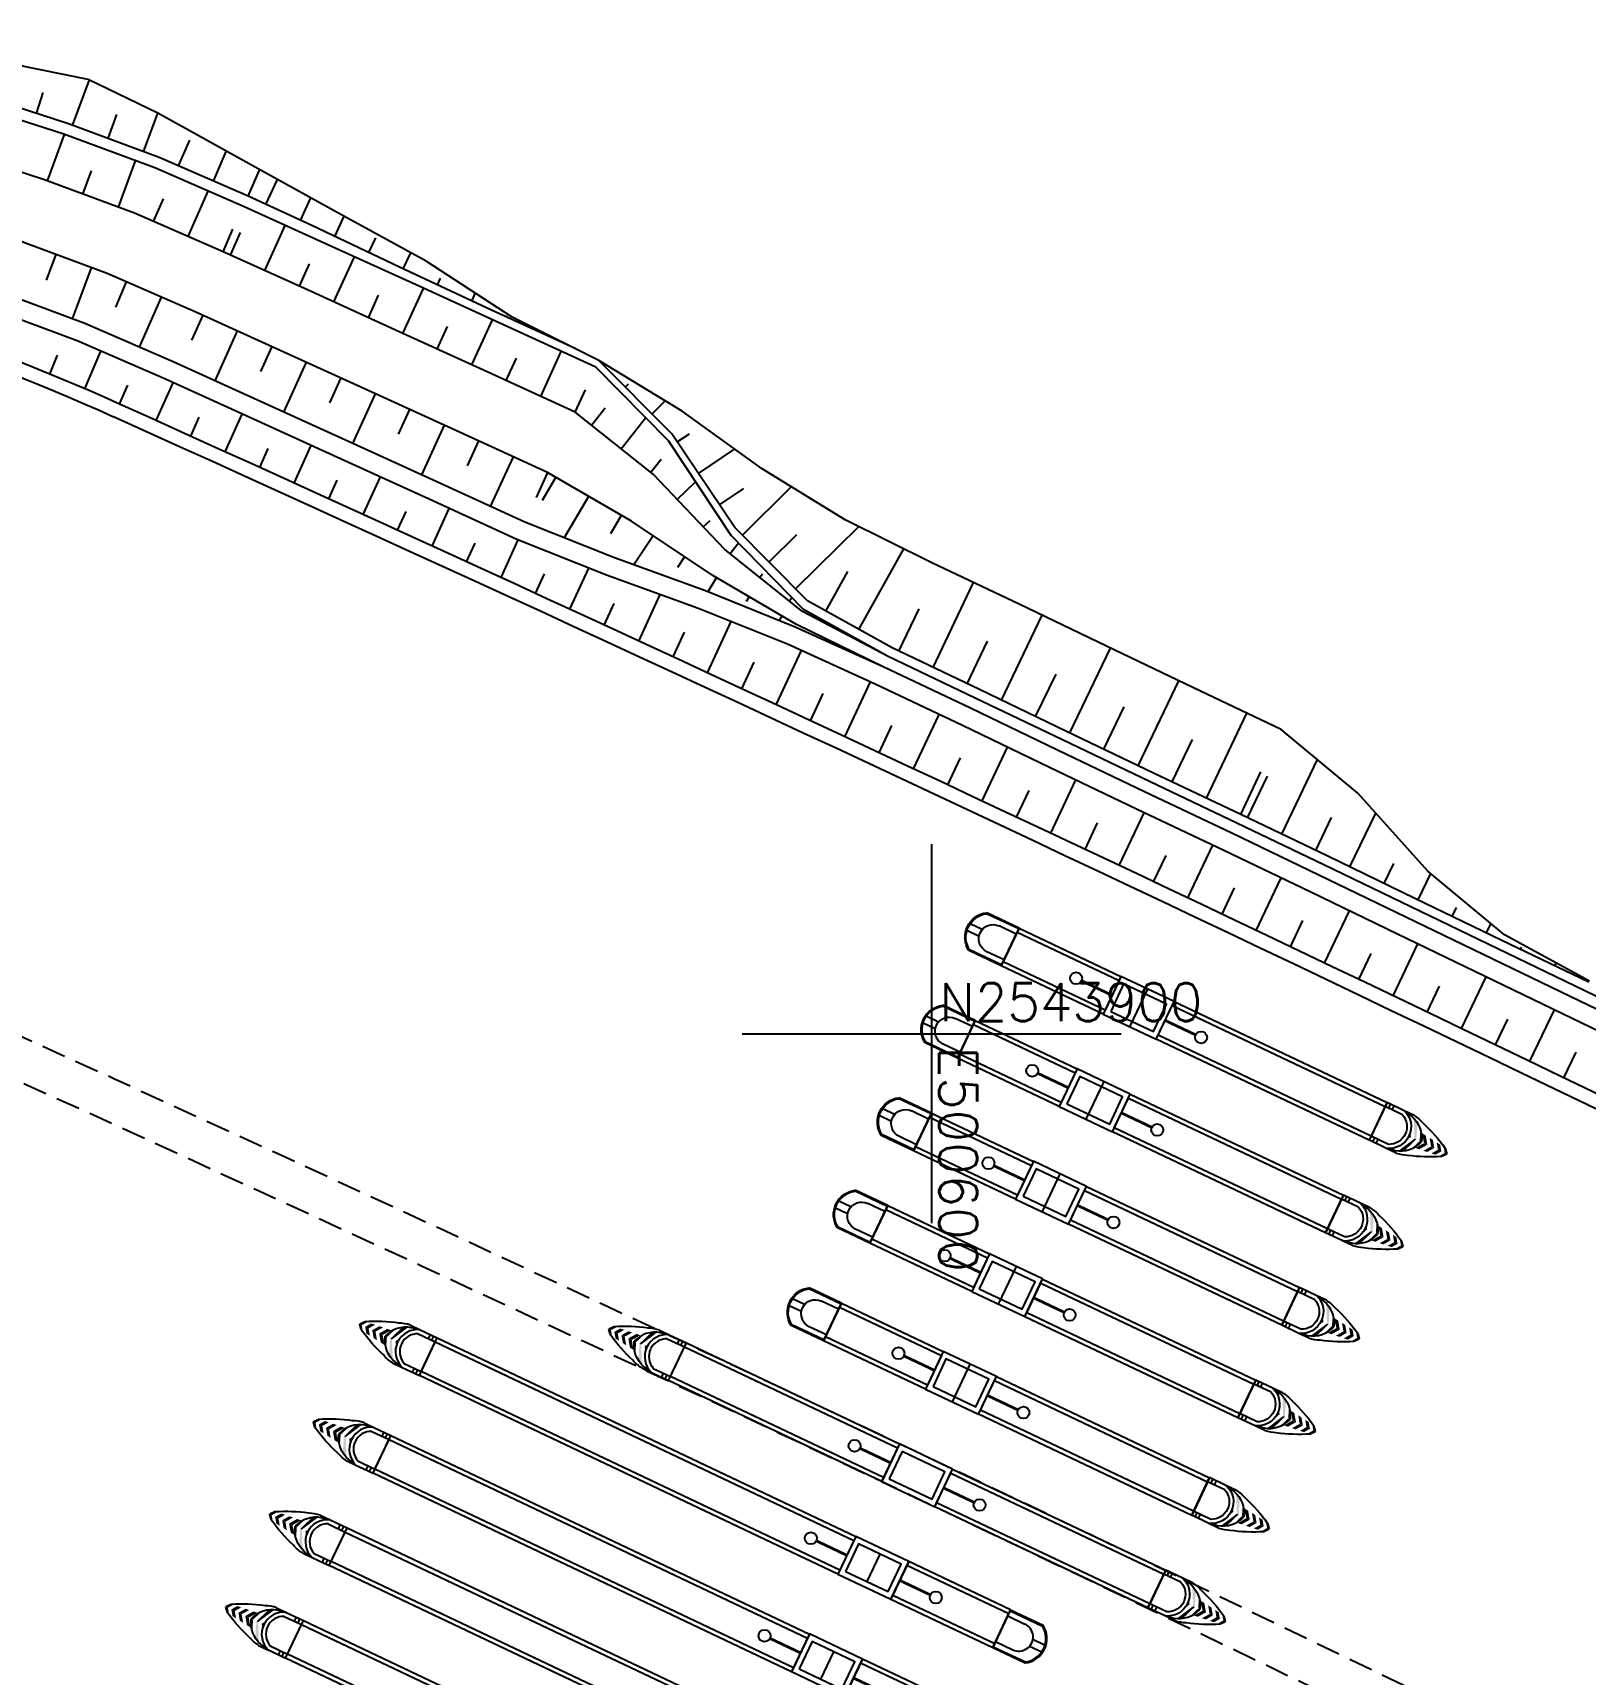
# Model space of a CAD drawing. Header units: inches. Extents: x 499362 to 502582, y 2541888 to 2545349.
# Drawn here: x 500552.6 to 500634.5, y 2543866.2 to 2543952.8 of the extents above; entities that cross this region are included whole.
import ezdxf

# ---------------------------------------------------------------- set-up
doc = ezdxf.new("R2010")
doc.units = ezdxf.units.IN
doc.linetypes.add('DASHED', pattern=[19.05, 12.7, -6.35])
doc.linetypes.add('HIDDEN', pattern=[9.525, 6.35, -3.175])
doc.layers.add('0-段落划分', color=2, linetype='Continuous')
doc.layers.add('坐标网', color=2, linetype='Continuous')
doc.styles.add('GTF_XW', font='simplex1.shx', dxfattribs={"width": 0.7, "bigfont": 'hztxt.shx'})

# ---------------------------------------------------------------- blocks, each defined once
blk = doc.blocks.new('收费亭下人井')
for points in [[(462.48, -412.63), (493.48, -412.63), (493.48, -390.63), (462.48, -390.63)], [(465.48, -409.63), (490.48, -409.63), (490.48, -393.63), (465.48, -393.63)]]:
    blk.add_lwpolyline(points, close=True)
blk = doc.blocks.new('岛尾')
for p, q in [((642.62, -307.54), (642.62, -329.54)), ((642.62, -307.54), (661.55, -307.54)), ((642.62, -308.04), (661.41, -308.04)), ((642.62, -311.04), (652.62, -311.04)), ((659.85, -316.54), (666.96, -316.54)), ((642.62, -326.04), (652.62, -326.04)), ((642.62, -329.04), (661.41, -329.04)), ((659.85, -320.54), (666.96, -320.54)), ((642.62, -329.54), (661.55, -329.54))]:
    blk.add_line(p, q)
for centre, radius, start, end in [((652.62, -318.54), 7.5, 270, 90), ((654.62, -318.54), 12.5, 302.85988, 57.14012), ((654.62, -318.54), 13, 302.20423, 57.79577)]:
    blk.add_arc(centre, radius, start, end)
blk = doc.blocks.new('岛头')
for points in [[(538.47, -372.43), (540.53, -372.19), (537.89, -375.91), (536, -375.91)], [(540.02, -375.92), (542.84, -371.93), (545.03, -371.68), (542.03, -375.91)], [(531.39, -373.26), (531.8, -373.21), (529.88, -375.92), (528.71, -375.92), (530.63, -373.66)], [(531.39, -378.62), (531.8, -378.67), (529.88, -375.95), (528.71, -375.95), (530.63, -378.21)], [(531.85, -375.93), (533.93, -372.99), (536.12, -372.74), (533.86, -375.93)], [(531.85, -375.95), (533.93, -378.89), (536.12, -379.14), (533.86, -375.95)], [(538.47, -379.45), (540.53, -379.68), (537.89, -375.97), (536, -375.97)], [(540.02, -375.96), (542.84, -379.95), (545.03, -380.2), (542.03, -375.97)]]:
    blk.add_hatch(color=2).paths.add_polyline_path(points)
h = blk.add_hatch()
h.set_pattern_fill('DOTS', color=2, scale=0.500668, style=0)
h.set_pattern_definition([(0, (-2.891226, -791.991215), (0.0156458611, 0.0312917223), [0, -0.0312917223])])
edge = h.paths.add_edge_path()
edge.add_line((544.57, -375.89), (546.71, -370.43))
edge.add_arc((556.9, -380.13), 14.07, 136.40528, 162.45026)
edge.add_line((543.48, -375.89), (544.57, -375.89))
h = blk.add_hatch(color=2)
edge = h.paths.add_edge_path()
edge.add_line((546.52, -375.92), (549.52, -368.11))
edge.add_arc((561.11, -386.41), 21.66, 113.69671, 122.35104, ccw=False)
edge.add_line((552.4, -366.57), (547.52, -375.92))
edge.add_line((547.52, -375.92), (546.52, -375.92))
h = blk.add_hatch()
h.set_pattern_fill('DOTS', color=2, scale=0.500668, style=0)
h.set_pattern_definition([(0, (-2.891226, 40.1149), (0.0156458611, -0.0312917223), [0, -0.0312917223])])
edge = h.paths.add_edge_path()
edge.add_line((544.57, -375.98), (546.71, -381.45))
edge.add_arc((556.9, -371.74), 14.07, 197.54974, 223.59472, ccw=False)
edge.add_line((543.48, -375.99), (544.57, -375.99))
h = blk.add_hatch(color=2)
edge = h.paths.add_edge_path()
edge.add_line((546.52, -375.95), (549.52, -383.77))
edge.add_arc((561.11, -365.47), 21.66, 237.64896, 246.30329)
edge.add_line((552.4, -385.3), (547.52, -375.95))
edge.add_line((547.52, -375.95), (546.52, -375.95))
h = blk.add_hatch(color=2)
edge = h.paths.add_edge_path()
edge.add_line((549.56, -375.94), (550.78, -375.94))
edge.add_arc((562.33, -375.94), 11.55, 168.60667, 180.00251, ccw=False)
edge.add_line((551.01, -373.66), (549.56, -375.94))
h = blk.add_hatch(color=2)
edge = h.paths.add_edge_path()
edge.add_line((549.56, -375.94), (550.78, -375.94))
edge.add_arc((562.33, -375.94), 11.55, 179.99749, 191.39333)
edge.add_line((551.01, -378.22), (549.56, -375.94))
for p, q in [((553.01, -364.94), (558.7, -364.94)), ((558.68, -367.3), (568.7, -367.3)), ((558.7, -364.94), (568.7, -364.94)), ((564.7, -367.3), (564.7, -364.94)), ((566.7, -367.3), (566.7, -364.94)), ((568.7, -386.93), (568.7, -364.94)), ((553.01, -386.94), (558.7, -386.94)), ((558.68, -384.57), (568.7, -384.57)), ((558.69, -386.93), (568.7, -386.93)), ((564.69, -386.93), (564.69, -384.57)), ((566.69, -386.93), (566.69, -384.57))]:
    blk.add_line(p, q)
at = {"color": 7}
for points in [[(553.01, -364.94, 0.07322), (547.09, -366.55, 0.050166), (530.64, -373.61), (528.7, -375.94)], [(558.7, -364.94, -0.035902), (554.05, -365.92, 0.256273), (543.48, -375.94)], [(553.01, -386.94, -0.07322), (547.09, -385.32, -0.050166), (530.64, -378.26), (528.7, -375.94)], [(558.7, -386.94, 0.035902), (554.05, -385.96, -0.256273), (543.48, -375.94)]]:
    blk.add_lwpolyline(points, format="xyb", dxfattribs=at)
for centre, radius, start, end in [((562.38, -375.93), 11.59, 108.49848, 180), ((562.38, -375.92), 9.38, 113.22808, 180.02274), ((562.38, -375.95), 11.59, 180, 251.50152), ((562.38, -375.95), 9.38, 179.97726, 246.79435)]:
    blk.add_arc(centre, radius, start, end, dxfattribs=at)
blk = doc.blocks.new('A$C0F3E7B50')
blk.add_line((0, 1.6), (0, -1.6))
for points in [[(-52, 2.2), (-3.1, 2.2), (-3.1, -2.2), (-52, -2.2)], [(15, 2.2), (3.1, 2.2), (3.1, -2.2), (15, -2.2)], [(-52, 1.73), (-3.1, 1.73), (-3.1, -1.73), (-52, -1.73)], [(15, 1.73), (3.1, 1.73), (3.1, -1.73), (15, -1.73)]]:
    blk.add_lwpolyline(points, close=True)
at = {"linetype": 'HIDDEN', "const_width": 0.3}
for points in [[(-6.67, 0), (-3.1, 0)], [(6.67, 0), (3.1, 0)]]:
    blk.add_lwpolyline(points, dxfattribs=at)
for centre in [(-7.3, 0), (7.3, 0)]:
    blk.add_circle(centre, 0.631)
at = {"xscale": 0.1999999999998181, "yscale": 0.2000000000000455, "zscale": 0.2}
for name, p in [('岛头', (-165.74, 75.19)), ('收费亭下人井', (-95.6, 80.33)), ('岛尾', (-113.52, 63.71))]:
    blk.add_blockref(name, p, dxfattribs=at)
blk = doc.blocks.new('A$C79770C88')
blk.add_line((0, 2.2), (0, -2.2))
for points in [[(-15, 2.2), (-3.1, 2.2), (-3.1, -2.2), (-15, -2.2)], [(3.1, 2.2), (28, 2.2), (28, -2.2), (3.1, -2.2)], [(-15, 1.73), (-3.1, 1.73), (-3.1, -1.73), (-15, -1.73)], [(3.1, 1.73), (28, 1.73), (28, -1.73), (3.1, -1.73)]]:
    blk.add_lwpolyline(points, close=True)
at = {"linetype": 'HIDDEN', "const_width": 0.3}
for points in [[(-6.67, 0), (-3.1, 0)], [(6.67, 0), (3.1, 0)]]:
    blk.add_lwpolyline(points, dxfattribs=at)
for centre in [(-7.3, 0), (7.3, 0)]:
    blk.add_circle(centre, 0.631)
at = {"yscale": 0.2000000000000455, "zscale": 0.2}
for name, p, xscale in [('岛尾', (113.52, 63.71), -0.1999999999998181), ('收费亭下人井', (-95.6, 80.33), 0.1999999999998181), ('岛头', (141.74, 75.19), -0.1999999999998181)]:
    blk.add_blockref(name, p, dxfattribs=dict(at, xscale=xscale))
blk = doc.blocks.new('A$C111C62B0')
for points in [[(-28, 0), (-3.1, 0), (-3.1, -4.4), (-28, -4.4)], [(-28, -0.47), (-3.1, -0.47), (-3.1, -3.93), (-28, -3.93)], [(3.1, 0), (28, 0), (28, -4.4), (3.1, -4.4)], [(3.1, -0.47), (28, -0.47), (28, -3.93), (3.1, -3.93)]]:
    blk.add_lwpolyline(points, close=True)
at = {"linetype": 'HIDDEN', "const_width": 0.3}
for points in [[(-6.67, -2.2), (-3.1, -2.2)], [(6.67, -2.2), (3.1, -2.2)]]:
    blk.add_lwpolyline(points, dxfattribs=at)
for centre in [(-7.3, -2.2), (7.3, -2.2)]:
    blk.add_circle(centre, 0.631)
at = {"yscale": 0.2000000000000455, "zscale": 0.2}
for name, p, xscale in [('收费亭下人井', (-95.6, 78.13), 0.1999999999998181), ('岛头', (-141.74, 72.99), 0.1999999999998181), ('岛头', (141.74, 72.99), -0.1999999999998181)]:
    blk.add_blockref(name, p, dxfattribs=dict(at, xscale=xscale))
blk = doc.blocks.new('A$C3A006F90')
at = {"layer": '0-段落划分', "color": 2, "linetype": 'Continuous'}
for p, q in [((500552.746, 2543948.551), (500553.102, 2543949.655)), ((500554.646, 2543947.928), (500555.538, 2543950.337)), ((500556.521, 2543947.233), (500556.992, 2543948.505)), ((500558.397, 2543946.539), (500559.149, 2543948.567)), ((500553.324, 2543944.998), (500554.23, 2543947.444)), ((500560.249, 2543945.787), (500560.838, 2543947.141)), ((500562.083, 2543944.989), (500562.765, 2543946.557)), ((500555.199, 2543944.304), (500555.652, 2543945.526)), ((500557.075, 2543943.609), (500557.981, 2543946.054)), ((500563.917, 2543944.191), (500564.517, 2543945.571)), ((500560.761, 2543942.059), (500561.803, 2543944.457)), ((500564.86, 2543943.756), (500565.467, 2543945.07)), ((500558.927, 2543942.857), (500559.449, 2543944.055)), ((500566.676, 2543942.917), (500567.206, 2543944.065)), ((500568.486, 2543942.068), (500568.99, 2543943.133)), ((500562.595, 2543941.262), (500563.116, 2543942.46)), ((500562.98, 2543941.088), (500563.519, 2543942.278)), ((500564.802, 2543940.263), (500565.88, 2543942.644)), ((500570.294, 2543941.213), (500570.662, 2543941.991)), ((500553.759, 2543941.113), (500553.259, 2543939.764)), ((500568.444, 2543938.61), (500569.527, 2543940.989)), ((500572.103, 2543940.358), (500572.498, 2543941.203)), ((500555.635, 2543940.418), (500554.635, 2543937.72)), ((500566.623, 2543939.437), (500567.163, 2543940.628)), ((500557.487, 2543939.667), (500556.913, 2543938.344)), ((500572.084, 2543936.952), (500573.17, 2543939.33)), ((500573.914, 2543939.51), (500574.081, 2543939.866)), ((500559.322, 2543938.869), (500558.172, 2543936.225)), ((500570.264, 2543937.781), (500570.806, 2543938.971)), ((500575.725, 2543938.661), (500575.928, 2543939.094)), ((500561.52, 2543937.907), (500560.925, 2543936.593)), ((500575.723, 2543935.29), (500576.809, 2543937.668)), ((500577.539, 2543937.82), (500577.573, 2543937.893)), ((500563.342, 2543937.081), (500562.152, 2543934.454)), ((500573.904, 2543936.121), (500574.447, 2543937.31)), ((500579.356, 2543936.984), (500579.382, 2543937.039)), ((500553.451, 2543934.807), (500553.859, 2543935.8)), ((500555.294, 2543934.031), (500556.149, 2543936.014)), ((500565.164, 2543936.256), (500564.569, 2543934.943)), ((500579.36, 2543933.625), (500580.448, 2543936.002)), ((500581.173, 2543936.148), (500581.173, 2543936.148)), ((500566.985, 2543935.429), (500565.789, 2543932.804)), ((500577.542, 2543934.458), (500578.086, 2543935.646)), ((500557.124, 2543933.225), (500557.57, 2543934.213)), ((500559.064, 2543932.35), (500559.965, 2543934.347)), ((500568.805, 2543934.6), (500568.207, 2543933.288)), ((500583.827, 2543934.121), (500583.998, 2543934.291)), ((500570.625, 2543933.771), (500569.427, 2543931.147)), ((500581.178, 2543932.793), (500581.722, 2543933.981)), ((500585.238, 2543932.704), (500585.925, 2543933.388)), ((500560.886, 2543931.526), (500561.337, 2543932.524)), ((500562.708, 2543930.702), (500563.611, 2543932.696)), ((500572.444, 2543932.94), (500571.845, 2543931.628)), ((500582.039, 2543932.109), (500582.763, 2543933.022)), ((500583.606, 2543930.866), (500584.901, 2543932.498)), ((500574.263, 2543932.109), (500573.065, 2543929.486)), ((500586.572, 2543931.223), (500587.217, 2543931.658)), ((500564.53, 2543929.876), (500564.981, 2543930.872)), ((500566.351, 2543929.049), (500567.254, 2543931.039)), ((500576.082, 2543931.277), (500575.482, 2543929.966)), ((500587.69, 2543929.565), (500589.596, 2543930.85)), ((500577.9, 2543930.444), (500576.7, 2543927.822)), ((500585.173, 2543929.624), (500585.725, 2543930.32)), ((500568.171, 2543928.221), (500568.624, 2543929.215)), ((500569.991, 2543927.392), (500570.897, 2543929.378)), ((500579.719, 2543929.611), (500579.118, 2543928.3)), ((500580.153, 2543929.359), (500579.44, 2543928.133)), ((500586.565, 2543928.19), (500587.54, 2543929.116)), ((500590.006, 2543926.314), (500592.584, 2543928.863)), ((500581.882, 2543928.354), (500580.606, 2543926.158)), ((500588.808, 2543927.907), (500590.08, 2543928.764)), ((500571.811, 2543926.562), (500572.264, 2543927.554)), ((500573.63, 2543925.731), (500574.537, 2543927.714)), ((500583.611, 2543927.349), (500583.048, 2543926.38)), ((500587.943, 2543926.74), (500588.303, 2543927.082)), ((500585.296, 2543926.273), (500584.273, 2543924.735)), ((500591.413, 2543924.892), (500592.875, 2543926.338)), ((500592.819, 2543923.47), (500596.147, 2543926.758)), ((500575.449, 2543924.898), (500575.902, 2543925.889)), ((500577.267, 2543924.065), (500578.177, 2543926.051)), ((500589.353, 2543925.325), (500589.806, 2543925.892)), ((500596.162, 2543921.325), (500598.53, 2543925.581)), ((500580.901, 2543922.394), (500581.902, 2543924.569)), ((500586.961, 2543925.165), (500586.585, 2543924.6)), ((500579.084, 2543923.23), (500579.562, 2543924.27)), ((500588.633, 2543924.068), (500588.19, 2543923.311)), ((500590.916, 2543924.077), (500591.066, 2543924.265)), ((500594.415, 2543922.297), (500595.576, 2543924.382)), ((500600.074, 2543919.325), (500602.203, 2543923.81)), ((500584.534, 2543920.719), (500585.667, 2543923.171)), ((500590.359, 2543923.058), (500590.213, 2543922.808)), ((500592.478, 2543922.829), (500592.625, 2543923.012)), ((500582.718, 2543921.557), (500583.247, 2543922.707)), ((500592.085, 2543922.048), (500591.943, 2543921.804)), ((500598.267, 2543920.182), (500599.331, 2543922.425)), ((500603.684, 2543917.603), (500605.836, 2543922.077)), ((500586.349, 2543919.88), (500586.952, 2543921.184)), ((500588.164, 2543919.04), (500589.416, 2543921.743)), ((500593.85, 2543921.11), (500593.825, 2543921.058)), ((500594.156, 2543921.757), (500594.18, 2543921.803)), ((500591.792, 2543917.356), (500593.122, 2543920.216)), ((500595.648, 2543920.233), (500595.622, 2543920.181)), ((500595.927, 2543920.828), (500595.951, 2543920.874)), ((500601.88, 2543918.467), (500602.945, 2543920.709)), ((500607.288, 2543915.868), (500609.432, 2543920.347)), ((500589.978, 2543918.199), (500590.627, 2543919.597)), ((500597.445, 2543919.355), (500597.445, 2543919.355)), ((500597.698, 2543919.899), (500597.698, 2543919.899)), ((500595.419, 2543915.668), (500596.769, 2543918.563)), ((500605.486, 2543916.735), (500606.563, 2543918.972)), ((500610.896, 2543914.141), (500613.04, 2543918.62)), ((500593.606, 2543916.513), (500594.276, 2543917.951)), ((500599.043, 2543913.975), (500600.388, 2543916.851)), ((500609.092, 2543915.005), (500610.164, 2543917.244)), ((500614.509, 2543912.424), (500616.638, 2543916.909)), ((500597.231, 2543914.822), (500597.905, 2543916.266)), ((500602.665, 2543912.278), (500603.999, 2543915.121)), ((500612.702, 2543913.281), (500613.767, 2543915.524)), ((500600.854, 2543913.127), (500601.524, 2543914.558)), ((500618.475, 2543910.531), (500620.359, 2543914.462)), ((500606.285, 2543910.576), (500607.609, 2543913.387)), ((500616.316, 2543911.566), (500617.38, 2543913.809)), ((500616.671, 2543911.396), (500617.723, 2543913.587)), ((500604.475, 2543911.428), (500605.139, 2543912.84)), ((500609.903, 2543908.87), (500611.22, 2543911.66)), ((500622.08, 2543908.798), (500623.449, 2543911.629)), ((500608.094, 2543909.724), (500608.754, 2543911.123)), ((500620.278, 2543909.667), (500621.112, 2543911.406)), ((500613.519, 2543907.16), (500614.838, 2543909.943)), ((500611.711, 2543908.016), (500612.37, 2543909.408)), ((500623.88, 2543907.927), (500624.387, 2543908.975)), ((500617.132, 2543905.445), (500618.449, 2543908.215)), ((500625.68, 2543907.055), (500626.353, 2543908.448)), ((500615.326, 2543906.303), (500615.985, 2543907.692)), ((500620.744, 2543903.725), (500622.056, 2543906.477)), ((500627.481, 2543906.185), (500627.708, 2543906.655)), ((500618.938, 2543904.586), (500619.596, 2543905.967)), ((500629.282, 2543905.315), (500629.518, 2543905.803)), ((500624.353, 2543902.002), (500625.661, 2543904.733)), ((500631.083, 2543904.446), (500631.14, 2543904.564)), ((500622.549, 2543902.864), (500623.203, 2543904.235)), ((500632.885, 2543903.578), (500632.957, 2543903.727)), ((500627.961, 2543900.273), (500629.265, 2543902.992)), ((500626.157, 2543901.138), (500626.81, 2543902.5)), ((500631.566, 2543898.541), (500632.872, 2543901.255)), ((500629.764, 2543899.408), (500630.417, 2543900.765)), ((500633.368, 2543897.673), (500634.022, 2543899.029))]:
    blk.add_line(p, q, dxfattribs=at)
at = {"layer": '0-段落划分', "color": 2, "linetype": 'Continuous', "flags": 128}
for points in [[(500564.44, 2543945.635), (500559.149, 2543948.567), (500555.478, 2543950.354), (500550.338, 2543951.384), (500545.379, 2543952.812), (500545.379, 2543952.812)], [(500563.917, 2543944.191), (500559.23, 2543946.23), (500554.428, 2543948.009), (500549.536, 2543949.586), (500544.73, 2543951.35), (500544.73, 2543951.35)], [(500582.431, 2543935.523), (500577.853, 2543937.8), (500573.313, 2543940.755), (500568.966, 2543943.146), (500564.44, 2543945.635), (500564.44, 2543945.635)], [(500581.173, 2543936.148), (500576.531, 2543938.284), (500571.903, 2543940.452), (500567.282, 2543942.637), (500563.917, 2543944.191)], [(500559.558, 2543934.532), (500554.886, 2543936.563), (500550.099, 2543938.336), (500545.222, 2543939.906), (500540.431, 2543941.663), (500540.431, 2543941.663)], [(500600.008, 2543924.852), (500595.428, 2543927.113), (500591.048, 2543929.808), (500586.822, 2543932.84), (500582.431, 2543935.523), (500582.431, 2543935.523)], [(500597.91, 2543920.352), (500593.443, 2543922.838), (500589.615, 2543926.71), (500586.278, 2543931.66), (500582.431, 2543935.523), (500582.431, 2543935.523)], [(500578.099, 2543926.082), (500573.468, 2543928.203), (500568.834, 2543930.319), (500564.198, 2543932.43), (500559.558, 2543934.532), (500559.558, 2543934.532)], [(500597.022, 2543918.449), (500592.381, 2543920.552), (500587.646, 2543922.454), (500582.839, 2543924.196), (500578.099, 2543926.082), (500578.099, 2543926.082)], [(500618.443, 2543916.053), (500613.829, 2543918.242), (500609.223, 2543920.447), (500604.622, 2543922.661), (500600.008, 2543924.852), (500600.008, 2543924.852)], [(500616.316, 2543911.566), (500611.709, 2543913.752), (500607.11, 2543915.953), (500602.516, 2543918.165), (500597.91, 2543920.352), (500597.91, 2543920.352)], [(500615.845, 2543910.572), (500611.24, 2543912.758), (500606.642, 2543914.958), (500602.049, 2543917.169), (500597.445, 2543919.355), (500597.445, 2543919.355)], [(500615.845, 2543910.572), (500611.24, 2543912.758), (500606.642, 2543914.958), (500602.049, 2543917.169), (500597.445, 2543919.355), (500597.445, 2543919.355)], [(500616.102, 2543911.115), (500611.496, 2543913.3), (500606.897, 2543915.501), (500602.304, 2543917.712), (500597.698, 2543919.899), (500597.698, 2543919.899)], [(500616.102, 2543911.115), (500611.496, 2543913.3), (500606.897, 2543915.501), (500602.304, 2543917.712), (500597.698, 2543919.899), (500597.698, 2543919.899)], [(500615.416, 2543909.669), (500610.813, 2543911.853), (500606.217, 2543914.053), (500601.625, 2543916.263), (500597.022, 2543918.449), (500597.022, 2543918.449)], [(500634.716, 2543902.771), (500630.23, 2543905.208), (500626.192, 2543908.583), (500622.496, 2543912.688), (500618.443, 2543916.053), (500618.443, 2543916.053)], [(500634.687, 2543902.711), (500630.094, 2543904.923), (500625.503, 2543907.141), (500620.913, 2543909.363), (500616.316, 2543911.566), (500616.316, 2543911.566)], [(500634.47, 2543902.26), (500629.877, 2543904.472), (500625.287, 2543906.69), (500620.699, 2543908.911), (500616.102, 2543911.115), (500616.102, 2543911.115)], [(500634.47, 2543902.26), (500629.877, 2543904.472), (500625.287, 2543906.69), (500620.699, 2543908.911), (500616.102, 2543911.115), (500616.102, 2543911.115)], [(500634.21, 2543901.72), (500629.618, 2543903.931), (500625.029, 2543906.149), (500620.441, 2543908.369), (500615.845, 2543910.572), (500615.845, 2543910.572)], [(500634.21, 2543901.72), (500629.618, 2543903.931), (500625.029, 2543906.149), (500620.441, 2543908.369), (500615.845, 2543910.572), (500615.845, 2543910.572)], [(500633.776, 2543900.82), (500629.186, 2543903.03), (500624.598, 2543905.247), (500620.011, 2543907.467), (500615.416, 2543909.669), (500615.416, 2543909.669)], [(500652.822, 2543893.371), (500648.241, 2543895.608), (500643.654, 2543897.833), (500639.063, 2543900.049), (500634.47, 2543902.26), (500634.47, 2543902.26)], [(500652.822, 2543893.371), (500648.241, 2543895.608), (500643.654, 2543897.833), (500639.063, 2543900.049), (500634.47, 2543902.26), (500634.47, 2543902.26)], [(500652.558, 2543892.832), (500647.978, 2543895.068), (500643.392, 2543897.294), (500638.802, 2543899.509), (500634.21, 2543901.72), (500634.21, 2543901.72)], [(500652.558, 2543892.832), (500647.978, 2543895.068), (500643.392, 2543897.294), (500638.802, 2543899.509), (500634.21, 2543901.72), (500634.21, 2543901.72)], [(500652.118, 2543891.934), (500647.54, 2543894.17), (500642.956, 2543896.394), (500638.367, 2543898.609), (500633.776, 2543900.82), (500633.776, 2543900.82)]]:
    blk.add_lwpolyline(points, dxfattribs=at)
at = {"layer": '0-段落划分', "color": 2, "flags": 128}
for points in [[(500563.671, 2543943.645), (500558.985, 2543945.682), (500554.183, 2543947.462), (500549.292, 2543949.038), (500544.486, 2543950.801), (500544.486, 2543950.801)], [(500562.595, 2543941.262), (500557.913, 2543943.298), (500553.115, 2543945.076), (500548.228, 2543946.65), (500543.426, 2543948.412), (500543.426, 2543948.412)], [(500561.156, 2543938.072), (500556.478, 2543940.106), (500551.685, 2543941.881), (500546.803, 2543943.453), (500542.006, 2543945.213), (500542.006, 2543945.213)], [(500582.268, 2543935.168), (500577.623, 2543937.296), (500572.975, 2543939.419), (500568.325, 2543941.536), (500563.671, 2543943.645), (500563.671, 2543943.645)], [(500559.969, 2543935.443), (500555.296, 2543937.475), (500550.507, 2543939.249), (500545.629, 2543940.819), (500540.836, 2543942.577), (500540.836, 2543942.577)], [(500581.178, 2543932.793), (500576.537, 2543934.919), (500571.893, 2543937.04), (500567.246, 2543939.155), (500562.595, 2543941.262), (500562.595, 2543941.262)], [(500579.719, 2543929.611), (500575.082, 2543931.735), (500570.443, 2543933.854), (500565.801, 2543935.967), (500561.156, 2543938.072), (500561.156, 2543938.072)], [(500578.516, 2543926.99), (500573.883, 2543929.112), (500569.248, 2543931.229), (500564.611, 2543933.341), (500559.969, 2543935.443), (500559.969, 2543935.443)], [(500597.698, 2543919.899), (500593.234, 2543922.39), (500589.42, 2543926.287), (500586.103, 2543931.28), (500582.268, 2543935.168), (500582.268, 2543935.168)], [(500597.698, 2543919.899), (500593.178, 2543922.27), (500589.077, 2543925.546), (500585.295, 2543929.527), (500581.178, 2543932.793), (500581.178, 2543932.793)], [(500597.445, 2543919.355), (500592.864, 2543921.592), (500588.444, 2543924.179), (500584.148, 2543927.037), (500579.719, 2543929.611), (500579.719, 2543929.611)], [(500597.445, 2543919.355), (500592.802, 2543921.459), (500588.066, 2543923.361), (500583.257, 2543925.104), (500578.516, 2543926.99), (500578.516, 2543926.99)]]:
    blk.add_lwpolyline(points, dxfattribs=at)
at = {"layer": '0-段落划分', "color": 2, "linetype": 'Continuous'}
blk.add_arc((500507.512, 2543823.137), 120, 65.74053, 79.01425, dxfattribs=at)
at = {"layer": '0-段落划分', "color": 2}
for centre, radius, start, end in [((500507.512, 2543823.137), 120.75, 65.74053, 79.01425), ((499218.532, 2540962.971), 3257.95, 63.593773, 65.740529), ((499218.532, 2540962.971), 3257.2, 63.593773, 65.740529)]:
    blk.add_arc(centre, radius, start, end, dxfattribs=at)
at = {"layer": '0-段落划分', "color": 2, "linetype": 'DASHED', "lineweight": -3, "ltscale": 0.1}
for radius in [3225.4, 3223.2]:
    blk.add_arc((499218.532, 2540962.971), radius, 63.302675, 65.988414, dxfattribs=at)
at = {"layer": '0-段落划分', "color": 2, "lineweight": -3, "zscale": 0.5}
for name, p, xscale, yscale, rotation in [('A$C79770C88', (500610.922, 2543901.363), 0.4999999996859007, 0.4999999998707949, 334.6455447599789), ('A$C79770C88', (500608.61, 2543896.484), 0.4999999996859007, 0.4999999998707949, 334.6455447599789), ('A$C79770C88', (500606.297, 2543891.604), 0.4999999996859007, 0.4999999998707949, 334.6455447599789), ('A$C79770C88', (500603.985, 2543886.724), 0.4999999996859007, 0.4999999998707949, 334.6455447599789), ('A$C79770C88', (500601.544, 2543881.573), 0.4999999996859007, 0.499999999870795, 334.6455447599789), ('A$C0F3E7B50', (500596.919, 2543871.813), 0.5000000002695671, 0.4999999999198508, 334.6301110829051), ('A$C111C62B0', (500599.703, 2543877.687), 0.5000000000143032, 0.500000000039693, 334.6455445773688), ('A$C0F3E7B50', (500594.476, 2543866.663), 0.5000000002695671, 0.4999999999198579, 334.6301110829051), ('A$C0F3E7B50', (500592.164, 2543861.783), 0.5000000002695671, 0.4999999999198579, 334.6301110829051), ('A$C0F3E7B50', (500589.854, 2543856.902), 0.5000000002695671, 0.4999999999198579, 334.6301110829051)]:
    blk.add_blockref(name, p, dxfattribs=dict(at, xscale=xscale, yscale=yscale, rotation=rotation))

msp = doc.modelspace()

# ---------------------------------------------------------------- linework, layer by layer
at = {"layer": '坐标网'}
for p, q in [((500600, 2543890), (500600, 2543910)), ((500590, 2543900), (500610, 2543900))]:
    msp.add_line(p, q, dxfattribs=at)

# ---------------------------------------------------------------- block references
at = {"layer": '0-段落划分'}
msp.add_blockref('A$C3A006F90', (0, 0), dxfattribs=at)

# ---------------------------------------------------------------- texts
at = {"layer": '坐标网', "style": 'GTF_XW'}
msp.add_text('N2543900', height=2, dxfattribs=at).set_placement((500600.4, 2543900.667))
msp.add_text('E500600', height=2, rotation=270, dxfattribs=at).set_placement((500600.4, 2543899.333))

doc.saveas('drawing.dxf')
